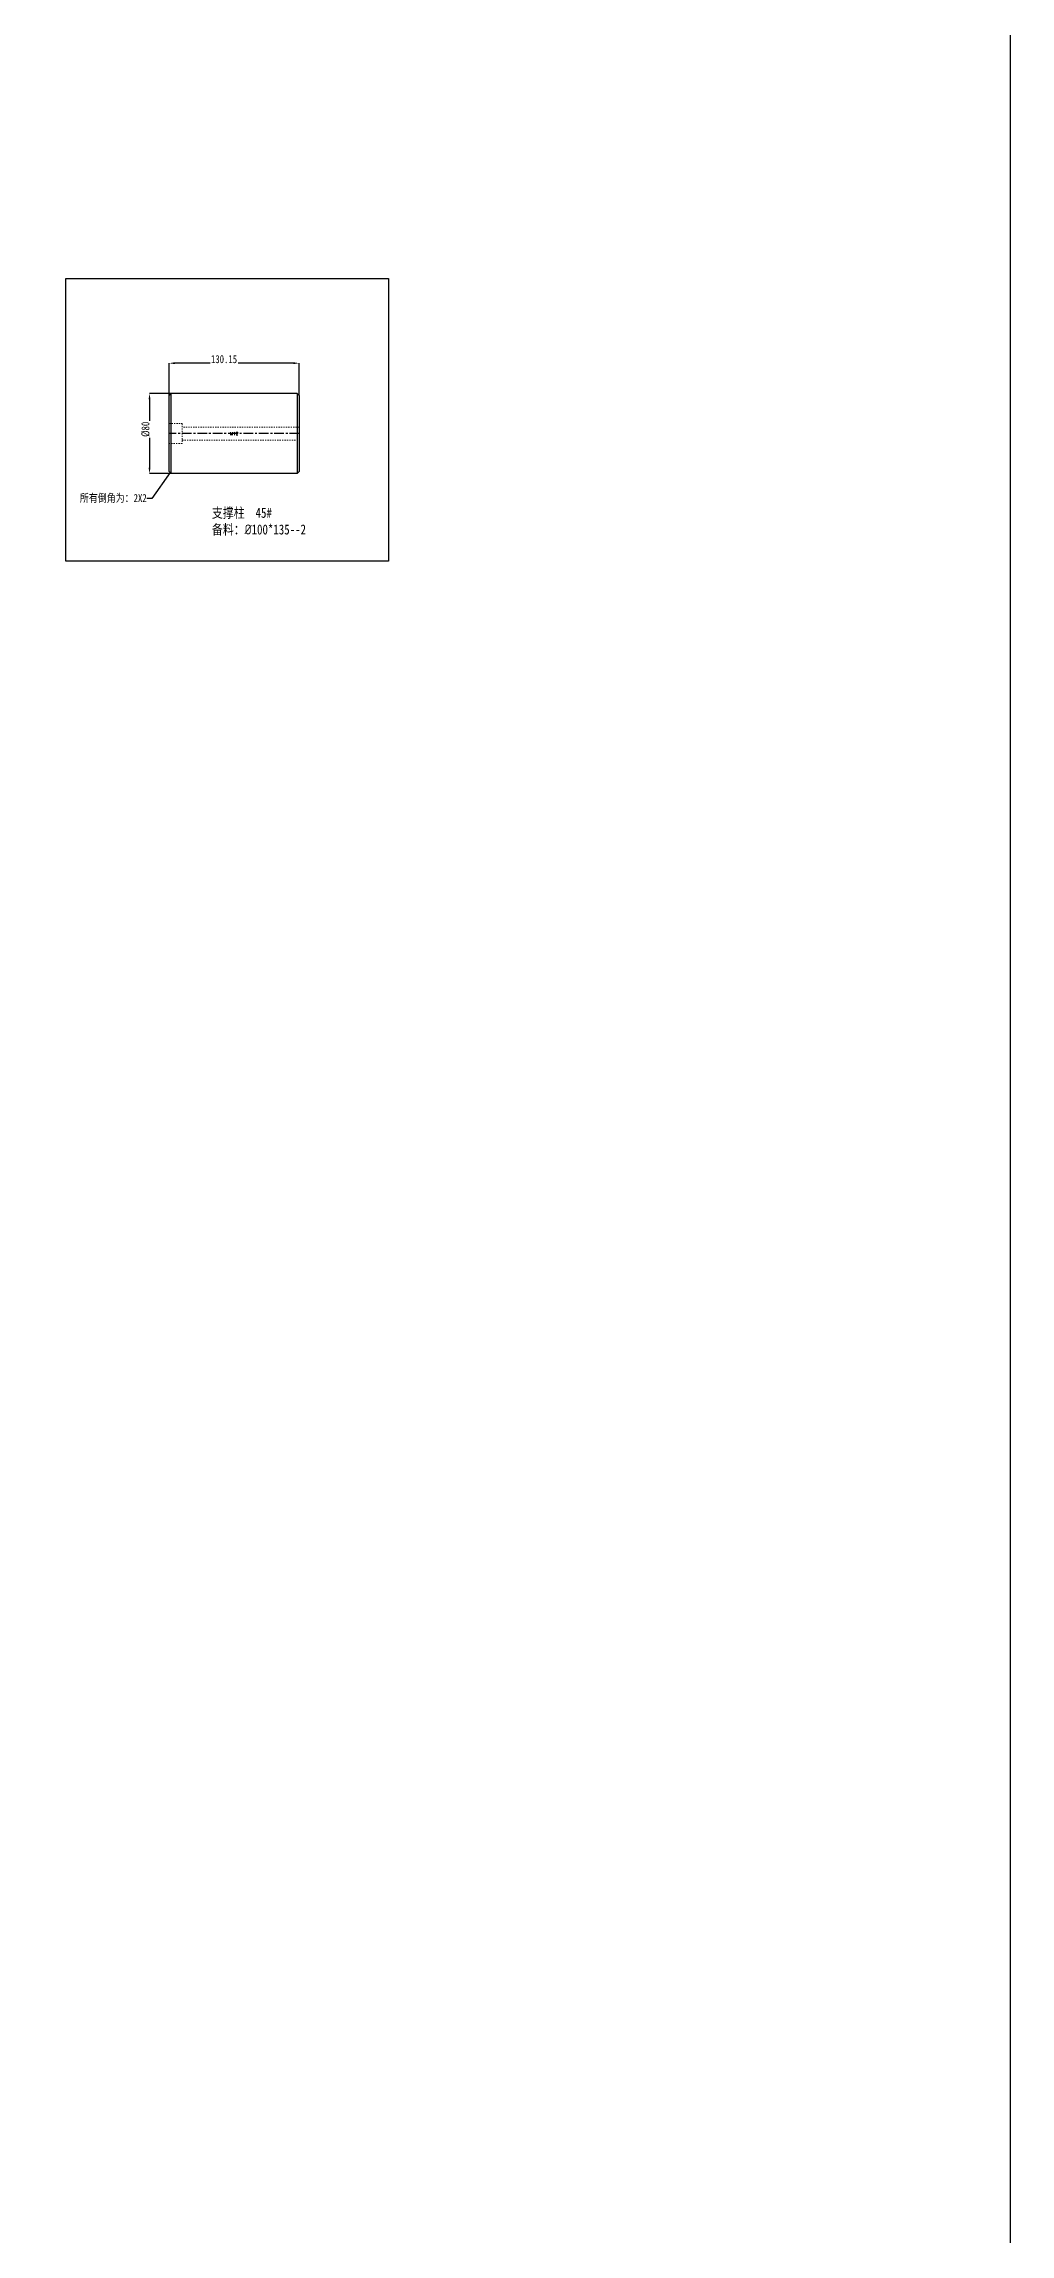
# Model space of a CAD drawing. Header units: millimetres. Extents: x -2895 to -298, y -11750 to -2997.
# Drawn here: x -1265 to -298, y -6958 to -4768 of the extents above; entities that cross this region are included whole.
import ezdxf
from ezdxf.enums import TextEntityAlignment as Align

# ---------------------------------------------------------------- set-up
doc = ezdxf.new("R2010")
doc.units = ezdxf.units.MM
doc.header["$LTSCALE"] = 16.335
doc.header["$PDMODE"] = 3
doc.header["$PDSIZE"] = 0.3125
doc.linetypes.add('CENTER', pattern=[0.6, 0.375, -0.075, 0.075, -0.075])
doc.linetypes.add('HIDDEN', pattern=[0.2, 0.1, -0.1])
doc.layers.get('0').update_dxf_attribs({"linetype": 'CONTINUOUS'})
doc.layers.get('Defpoints').update_dxf_attribs({"linetype": 'CONTINUOUS'})
doc.layers.add('dim', color=82, linetype='CONTINUOUS', lineweight=9)
doc.layers.add('screw', color=33, linetype='CONTINUOUS', lineweight=13)
doc.styles.get("Standard").update_dxf_attribs({"font": 'txt', "width": 0.8})
doc.styles.add('TXT', font='txt.shx', dxfattribs={"bigfont": 'gbcbig.shx'})
doc.dimstyles.new('ISO-25', dxfattribs={"dimtxt": 8, "dimasz": 6, "dimexe": 0, "dimexo": 0, "dimgap": 0, "dimtad": 1, "dimdsep": 46, "dimtxsty": 'Standard', "dimcen": 0, "dimclrd": 4, "dimclre": 4, "dimclrt": 6, "dimazin": 0, "dimtfac": 1, "dimtofl": 0, "dimtmove": 0, "dimatfit": 3, "dimfxl": 0, "dimarcsym": 0})
doc.dimstyles.get("Standard").update_dxf_attribs({"dimtxt": 0.15625, "dimasz": 0.1875, "dimexe": 0.125, "dimexo": 0.0625, "dimtad": 0, "dimtih": 1, "dimtoh": 1, "dimdsep": 46, "dimtxsty": 'Standard', "dimcen": 0.09, "dimadec": 0, "dimazin": 0, "dimtp": 0.01, "dimtm": 0.01, "dimtfac": 1, "dimtofl": 0, "dimtmove": 0, "dimatfit": 3, "dimfxl": 0, "dimtolj": 1, "dimarcsym": 0})

# ---------------------------------------------------------------- blocks, each defined once
blk = doc.blocks.new('*D486')
at = {"color": 4, "lineweight": -2, "transparency": 16777216}
for p, q in [((-1137.6, -5117.7), (-1159.2, -5117.7)), ((-1159.2, -5123.7), (-1159.2, -5191.7)), ((-1137.6, -5197.7), (-1159.2, -5197.7))]:
    blk.add_line(p, q, dxfattribs=at)
at = {"color": 4, "transparency": 16777216}
for points in [[(-1160.2, -5123.7), (-1158.2, -5123.7), (-1159.2, -5117.7)], [(-1160.2, -5191.7), (-1158.2, -5191.7), (-1159.2, -5197.7)]]:
    blk.add_solid(points, dxfattribs=at)
at = {"layer": 'Defpoints', "color": 0, "transparency": 16777216}
for p in [(-1137.6, -5117.7), (-1159.2, -5197.7), (-1137.6, -5197.7)]:
    blk.add_point(p, dxfattribs=at)
at = {"color": 6, "transparency": 16777216, "insert": (-1163.2, -5153.5), "char_height": 8, "attachment_point": 5, "rotation": 90, "bg_fill": 3, "box_fill_scale": 1.1, "bg_fill_color": 256, "bg_fill_true_color": 13158600, "bg_fill_transparency": 0}
blk.add_mtext('%%c80', dxfattribs=at)
blk = doc.blocks.new('*D487')
at = {"color": 4, "lineweight": -2, "transparency": 16777216}
for p, q in [((-1139.6, -5122.2), (-1139.6, -5087.4)), ((-1015.5, -5087.4), (-1133.6, -5087.4)), ((-1009.5, -5119.7), (-1009.5, -5087.4))]:
    blk.add_line(p, q, dxfattribs=at)
at = {"color": 4, "transparency": 16777216}
for points in [[(-1133.6, -5086.4), (-1133.6, -5088.4), (-1139.6, -5087.4)], [(-1015.5, -5086.4), (-1015.5, -5088.4), (-1009.5, -5087.4)]]:
    blk.add_solid(points, dxfattribs=at)
at = {"layer": 'Defpoints', "color": 0, "transparency": 16777216}
for p in [(-1139.6, -5087.4), (-1139.6, -5122.2), (-1009.5, -5119.7)]:
    blk.add_point(p, dxfattribs=at)
at = {"color": 6, "transparency": 16777216, "insert": (-1084.7, -5083.4), "char_height": 8, "attachment_point": 5, "bg_fill": 3, "box_fill_scale": 1.1, "bg_fill_color": 256, "bg_fill_true_color": 13158600, "bg_fill_transparency": 0}
blk.add_mtext('130.15', dxfattribs=at)

msp = doc.modelspace()

# ---------------------------------------------------------------- linework, layer by layer
at = {"color": 7, "linetype": 'Continuous'}
for p, q in [((-1139.611, -5119.727), (-1137.611, -5117.727)), ((-1139.611, -5195.727), (-1139.611, -5119.727)), ((-1137.611, -5197.727), (-1137.611, -5117.727)), ((-1011.461, -5117.727), (-1137.611, -5117.727)), ((-1011.461, -5117.727), (-1011.461, -5197.727)), ((-1009.461, -5119.727), (-1011.461, -5117.727)), ((-1009.461, -5119.727), (-1009.461, -5195.727)), ((-1139.611, -5195.727), (-1137.611, -5197.727)), ((-1011.461, -5197.727), (-1137.611, -5197.727)), ((-1009.461, -5195.727), (-1011.461, -5197.727))]:
    msp.add_line(p, q, dxfattribs=at)
at = {"layer": 'screw', "color": 8, "linetype": 'HIDDEN', "ltscale": 0.746373}
for p, q in [((-1126.611, -5147.727), (-1126.611, -5167.727)), ((-1009.461, -5151.227), (-1126.611, -5151.227)), ((-1126.611, -5164.227), (-1009.461, -5164.227))]:
    msp.add_line(p, q, dxfattribs=at)

# ---------------------------------------------------------------- texts
at = {"insert": (-1096.814, -5231.981), "char_height": 10, "width": 197.50346, "attachment_point": 1}
msp.add_mtext('{\\fSimSun|b0|i0|c134|p2;支撑柱}  45#\\P{\\fSimSun|b0|i0|c134|p2;备料：\\fISOCPEUR|b0|i0|c0|p34;%%C\\fSimSun|b0|i0|c0|p2;1\\fSimSun|b0|i0|c134|p2;0\\fSimSun|b0|i0|c0|p2;0*\\fSimSun|b0|i0|c134|p2;135\\fSimSun|b0|i0|c0|p2;--\\fSimSun|b0|i0|c134|p2;2}', dxfattribs=at)
at = {"layer": 'dim', "color": 6, "insert": (-1162.053, -5222.697), "char_height": 8, "attachment_point": 6}
msp.add_mtext('\\A1;{\\fSimSun|b0|i0|c134|p2;所有倒角为：2X2}', dxfattribs=at)
at = {"layer": 'screw', "color": 6, "linetype": 'HIDDEN', "ltscale": 0.746373, "style": 'TXT'}
msp.add_text('M12', height=3, dxfattribs=at).set_placement((-1074.536, -5157.727), align=Align.MIDDLE)

# ---------------------------------------------------------------- next in the draw order: dimensions: what is measured, and where the dimension line sits
dim = msp.add_linear_dim(base=(-1159.226, -5197.727), p1=(-1137.611, -5117.727), p2=(-1137.611, -5197.727), angle=90, text='%%c<>', dimstyle='ISO-25')
dim.commit()
dim.dimension.update_dxf_attribs({"geometry": '*D486', "text_midpoint": (-1159.226, -5153.505), "dimtype": 160})

# ---------------------------------------------------------------- next in the draw order: linework, layer by layer
at = {"color": 1, "linetype": 'CENTER', "ltscale": 1.569249}
msp.add_line((-1009.461, -5157.727), (-1139.611, -5157.727), dxfattribs=at)
at = {"layer": 'screw', "color": 8, "linetype": 'HIDDEN', "ltscale": 0.746373}
for p, q in [((-1139.611, -5147.727), (-1126.611, -5147.727)), ((-1126.611, -5167.727), (-1139.611, -5167.727))]:
    msp.add_line(p, q, dxfattribs=at)

# ---------------------------------------------------------------- next in the draw order: dimensions: what is measured, and where the dimension line sits
dim = msp.add_linear_dim(base=(-1139.611, -5087.394), p1=(-1009.461, -5119.727), p2=(-1139.611, -5122.204), dimstyle='ISO-25')
dim.commit()
dim.dimension.update_dxf_attribs({"geometry": '*D487', "text_midpoint": (-1084.69, -5087.394), "dimtype": 160})

# ---------------------------------------------------------------- next in the draw order: leaders
at = {"layer": 'dim', "annotation_type": 0, "has_hookline": 1, "hookline_direction": 1, "text_width": 67.718}
msp.add_leader([(-1138.611, -5196.727), (-1157.053, -5222.697), (-1162.053, -5222.697)], dimstyle='Standard', override={"dimtxt": 2.5, "dimasz": 5, "dimexe": 0, "dimexo": 0, "dimgap": 0, "dimtad": 0, "dimzin": 0, "dimcen": 0, "dimclrd": 4, "dimclre": 4, "dimclrt": 6, "dimadec": 2, "dimtol": 0, "dimfxl": 1.25, "dimtzin": 0}, dxfattribs=at)

# ---------------------------------------------------------------- next in the draw order: linework, layer by layer
for points in [[(-2895.262, -2997.149), (-298.401, -2997.149), (-298.401, -11750.394), (-2895.262, -11750.394)], [(-1242.959, -5002.606), (-920.058, -5002.606), (-920.058, -5285.414), (-1242.959, -5285.414)]]:
    msp.add_lwpolyline(points, close=True)

doc.saveas('drawing.dxf')
